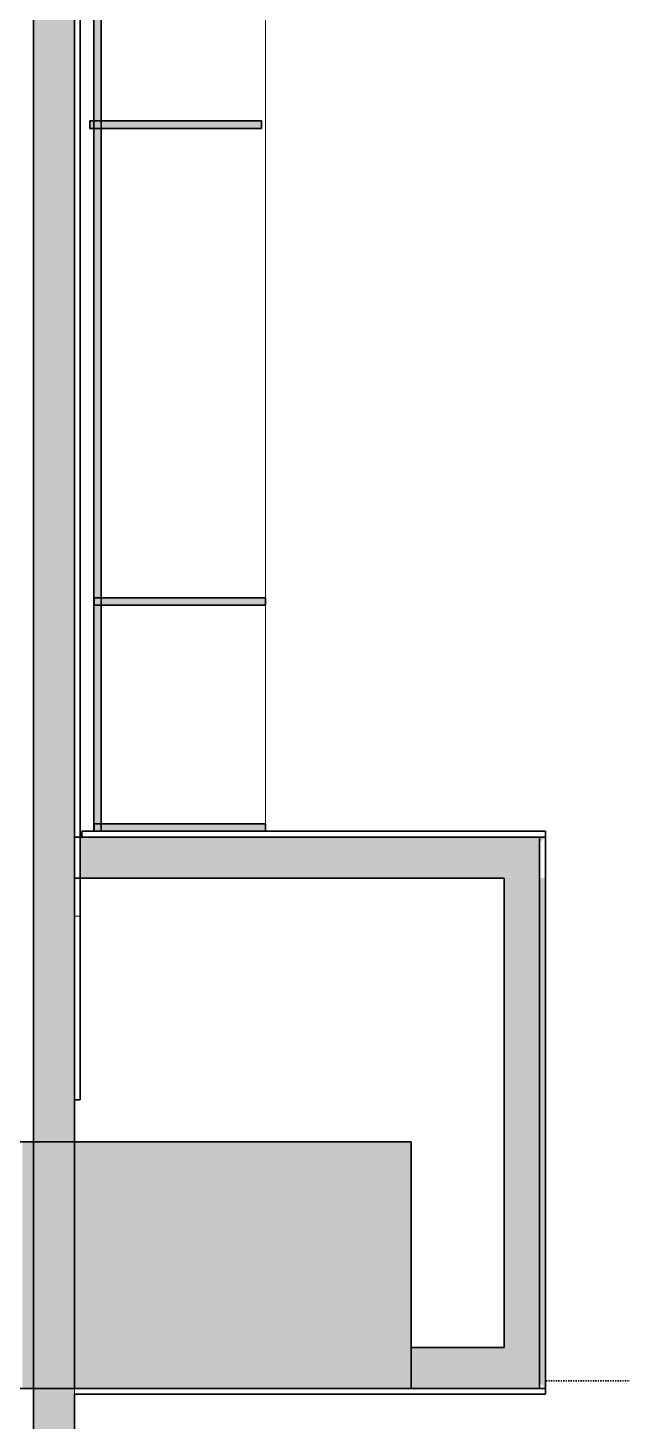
# Model space of a CAD drawing. Header units: millimetres. Extents: x 31960 to 73442, y -14102 to 21505.
# Drawn here: x 34650 to 36095, y -1034 to 2357 of the extents above; entities that cross this region are included whole.
import ezdxf

# ---------------------------------------------------------------- set-up
doc = ezdxf.new("R2010")
doc.units = ezdxf.units.MM
doc.linetypes.add('BVNDH-Dash', pattern=[6, 3, -3])
for name, color, linetype, lineweight in [('A-AREA', 32, 'BVNDH-Dash', 35), ('A-GENM', 13, 'Continuous', 13), ('A-WALL', 113, 'Continuous', 13), ('A-WALL-PATT', 111, 'Continuous', 13), ('I-WALL', 2, 'Continuous', 13), ('Q-CASE', 31, 'Continuous', 9)]:
    doc.layers.add(name, color=color, linetype=linetype, lineweight=lineweight)
pattern_1 = [(0, (0, 0), (0, 300000), [])]

# ---------------------------------------------------------------- blocks, each defined once
blk = doc.blocks.new('Family6 - Family6-1060928-Level 9 207 Kent St 1_100')
at = {"layer": 'A-GENM'}
h = blk.add_hatch(color=254, dxfattribs=at)
h.paths.add_polyline_path([(1047.6, -163), (1047.6, -950.4), (1647.6, -950.4), (1647.6, -117), (1047.6, -105.6), (1047.6, -131)], flags=0)
h.paths.add_polyline_path([(1047.6, -4.2), (1047.6, -31), (1647.6, -31), (1647.6, -4.2)], flags=0)
at = {"layer": 'A-GENM', "color": 67, "lineweight": 35}
for p, q in [((1647.6, 649.6), (1047.6, 649.6)), ((1047.6, 649.6), (1047.6, -4.2)), ((1647.6, -4.2), (1647.6, 649.6)), ((1047.6, -4.2), (1047.6, -950.4)), ((1647.6, -950.4), (1647.6, -4.2)), ((1047.6, -950.4), (1647.6, -950.4))]:
    blk.add_line(p, q, dxfattribs=at)
blk = doc.blocks.new('Casework 4 - Casework 4-1975174-Level 9 207 Kent St 1_100')
at = {"layer": 'Q-CASE'}
for points in [[(34810.5, 401.4), (34827.9, 401.4), (34827.9, 3568.2), (34809.9, 3568.2), (34809.9, 401.4)], [(35227.9, 951.4), (35227.9, 969.4), (34827.9, 969.4), (34827.9, 951.4)], [(35227.9, 401.4), (35227.9, 419.4), (34827.9, 419.4), (34827.9, 401.4)]]:
    blk.add_hatch(color=256, dxfattribs=at).paths.add_polyline_path(points, flags=0)
h = blk.add_hatch(color=256, dxfattribs=at)
h.paths.add_polyline_path([(35217.6, 2112.2), (35217.6, 2130.2), (34827.9, 2130.2), (34827.9, 2112.2)], flags=0)
h.paths.add_polyline_path([(34809.9, 2112.2), (34809.9, 2130.2), (34800.1, 2130.2), (34800.1, 2112.2)], flags=0)
for p, q in [((35227.9, 969.4), (35227.9, 7653.5)), ((35227.9, 419.4), (35227.9, 951.4))]:
    blk.add_line(p, q, dxfattribs=at)
at = {"layer": 'Q-CASE', "lineweight": 35}
for p, q in [((34809.9, 3568.2), (34809.9, 401.4)), ((34827.9, 401.4), (34827.9, 3568.2)), ((34800.1, 2130.2), (34800.1, 2112.2)), ((35217.6, 2130.2), (34800.1, 2130.2)), ((34800.1, 2112.2), (35217.6, 2112.2)), ((35217.6, 2112.2), (35217.6, 2130.2)), ((34810.5, 969.4), (34810.5, 951.4)), ((35227.9, 969.4), (34810.5, 969.4)), ((34810.5, 951.4), (35227.9, 951.4)), ((35227.9, 951.4), (35227.9, 969.4)), ((34810.5, 419.4), (34810.5, 401.4)), ((35227.9, 419.4), (34810.5, 419.4)), ((35227.9, 401.4), (35227.9, 419.4)), ((34809.9, 401.4), (34827.9, 401.4)), ((34810.5, 401.4), (35227.9, 401.4))]:
    blk.add_line(p, q, dxfattribs=at)

msp = doc.modelspace()

# ---------------------------------------------------------------- hatches: boundary and pattern name
at = {"layer": 'A-WALL-PATT', "lineweight": 9}
h = msp.add_hatch(color=9, dxfattribs=at)
h.paths.add_polyline_path([(34762.9, -9794.6), (34762.9, -7554.5), (34662.9, -7554.5), (34662.9, -9794.6)], flags=0)
h.paths.add_polyline_path([(34662.9, -6954.5), (34762.9, -6954.5), (34762.9, -6003.9), (34662.9, -6003.9), (34662.9, -6907.4)], flags=0)
h.paths.add_polyline_path([(34762.9, -5003.9), (34762.9, -954.6), (34737.5, -954.6), (34748.9, -354.6), (34762.9, -354.6), (34762.9, 8641.5), (34662.9, 8641.5), (34662.9, -5003.9)], flags=0)
h.paths.add_polyline_path([(34762.9, 9641.5), (34762.9, 10001.6), (34662.9, 10001.6), (34662.9, 9641.5)], flags=0)
h.paths.add_polyline_path([(34762.9, 10601.6), (34762.9, 14387.6), (34662.9, 14387.5), (34662.9, 10601.6), (34761.3, 10601.6)], flags=0)
h = msp.add_hatch(dxfattribs=at)
h.set_pattern_fill('FP_1', color=256, style=0, pattern_type=2)
h.set_pattern_definition(pattern_1)
h.paths.add_polyline_path([(34776.9, -252.5), (34776.9, 8656.5), (34762.9, 8656.5), (34762.9, -252.5)], flags=0)
for points in [[(35894.7, 287.4), (35894.7, 373.4), (35908.7, 387.4), (34776.9, 387.4), (34776.9, 287.4), (35808.7, 287.4)], [(35908.7, -954.6), (35908.7, 287.4), (35808.7, 287.4), (35808.7, -954.6), (35894.7, -954.6), (35894.7, -940.6)], [(35808.7, -954.6), (35808.7, -854.6), (35582.3, -854.6), (35582.3, -954.6)]]:
    msp.add_hatch(color=256, dxfattribs=at).paths.add_polyline_path(points, flags=0)
h = msp.add_hatch(dxfattribs=at)
h.set_pattern_fill('FP_1', color=256, style=0, pattern_type=2)
h.set_pattern_definition(pattern_1)
h.paths.add_polyline_path([(35894.7, -954.6), (35908.7, -954.6), (35894.7, -940.6)], flags=0)
h.paths.add_polyline_path([(35895.7, 287.4), (35908.7, 287.4), (35908.7, 387.4), (35894.7, 373.4), (35894.7, 287.4)], flags=0)
h.paths.add_polyline_path([(35894.7, 387.4), (35908.7, 387.4), (35908.7, 401.4), (35894.7, 401.4)], flags=0)

# ---------------------------------------------------------------- linework, layer by layer
at = {"layer": 'A-AREA'}
msp.add_line((38193.1, -936.3), (35908.7, -936.3), dxfattribs=at)
at = {"layer": 'A-WALL', "lineweight": 35}
for p, q in [((34762.9, 8656.5), (34762.9, -252.5)), ((34776.9, -252.5), (34776.9, 8641.5)), ((35908.7, 401.4), (34780.9, 401.4)), ((34780.9, 401.4), (34780.9, 387.4)), ((35894.7, 387.4), (35894.7, -954.6)), ((35908.7, -968.6), (35908.7, 401.4)), ((34762.9, -252.5), (34776.9, -252.5)), ((35582.3, -954.6), (34762.9, -954.6)), ((34762.9, -968.6), (35908.7, -968.6))]:
    msp.add_line(p, q, dxfattribs=at)
at = {"layer": 'A-WALL', "color": 67, "lineweight": 35}
for p, q in [((34662.9, 8486.2), (34662.9, -4903.9)), ((34762.9, -954.6), (34762.9, -252.5)), ((34762.9, -1113.9), (34762.9, -968.6))]:
    msp.add_line(p, q, dxfattribs=at)
at = {"layer": 'A-WALL', "color": 127, "lineweight": 9}
msp.add_line((34762.9, -968.6), (34762.9, -954.6), dxfattribs=at)
at = {"layer": 'I-WALL', "lineweight": 35}
for p, q in [((35908.7, 387.4), (34762.9, 387.4)), ((34762.9, 287.4), (35808.7, 287.4)), ((35808.7, 287.4), (35808.7, -854.6)), ((35808.7, -854.6), (35582.3, -854.6)), ((35582.3, -854.6), (35582.3, -954.6)), ((35582.3, -954.6), (35908.7, -954.6))]:
    msp.add_line(p, q, dxfattribs=at)

# ---------------------------------------------------------------- block references
at = {"layer": 'A-GENM', "color": 47, "rotation": 89.99999999999997}
msp.add_blockref('Family6 - Family6-1060928-Level 9 207 Kent St 1_100', (34631.9, -2002.2), dxfattribs=at)
at = {"layer": 'Q-CASE'}
msp.add_blockref('Casework 4 - Casework 4-1975174-Level 9 207 Kent St 1_100', (0, 0), dxfattribs=at)

doc.saveas('drawing.dxf')
